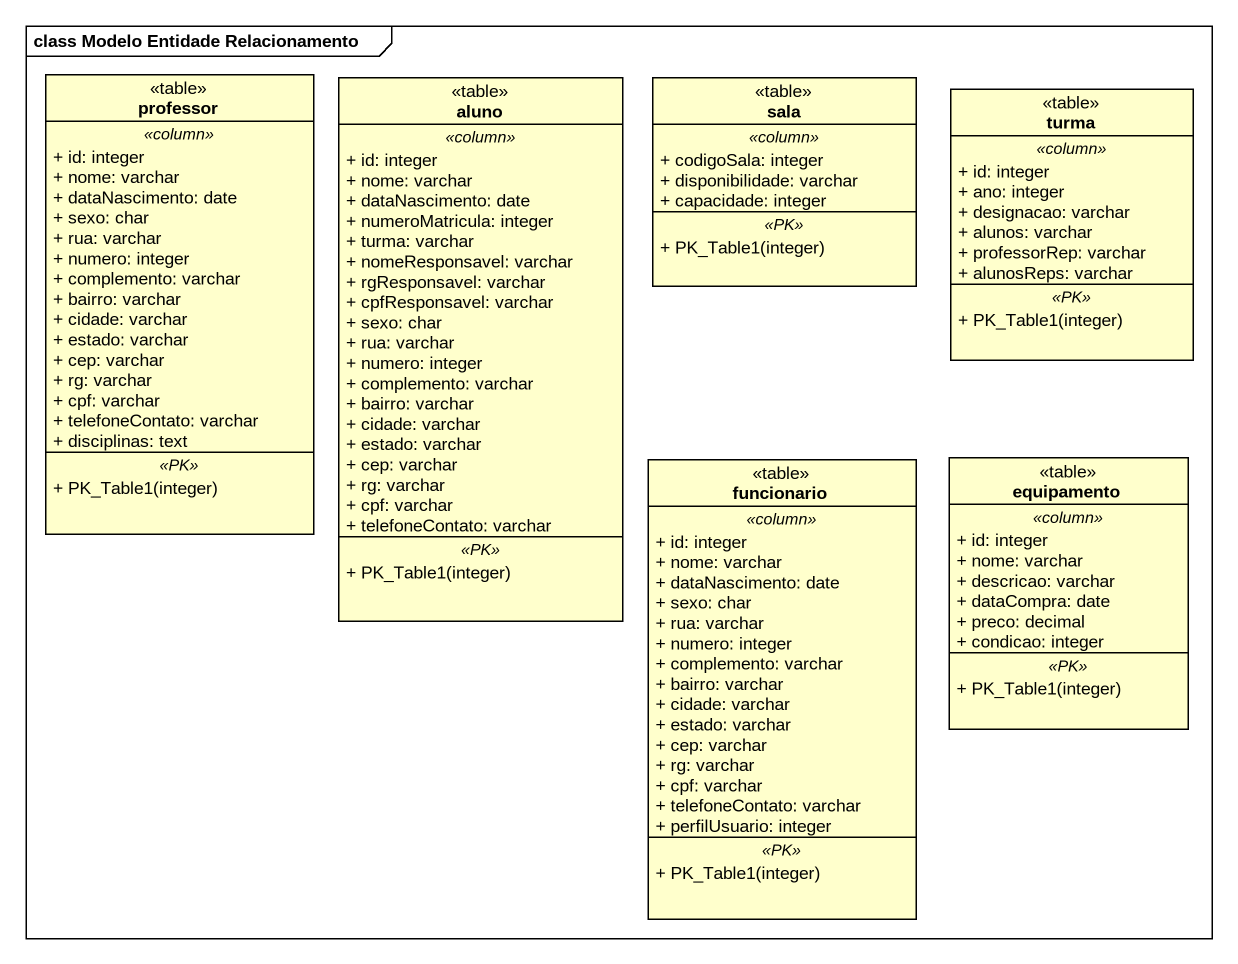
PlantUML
@startuml
mainframe class Modelo Entidade Relacionamento
hide circle
hide empty members
skinparam classAttributeIconSize 0
class professor <<table>> {
  .. <<column>> ..
  + id: integer
  + nome: varchar
  + dataNascimento: date
  + sexo: char
  + rua: varchar
  + numero: integer
  + complemento: varchar
  + bairro: varchar
  + cidade: varchar
  + estado: varchar
  + cep: varchar
  + rg: varchar
  + cpf: varchar
  + telefoneContato: varchar
  + disciplinas: text
  .. <<PK>> ..
  + PK_Table1(integer)
}
class aluno <<table>> {
  .. <<column>> ..
  + id: integer
  + nome: varchar
  + dataNascimento: date
  + numeroMatricula: integer
  + turma: varchar
  + nomeResponsavel: varchar
  + rgResponsavel: varchar
  + cpfResponsavel: varchar
  + sexo: char
  + rua: varchar
  + numero: integer
  + complemento: varchar
  + bairro: varchar
  + cidade: varchar
  + estado: varchar
  + cep: varchar
  + rg: varchar
  + cpf: varchar
  + telefoneContato: varchar
  .. <<PK>> ..
  + PK_Table1(integer)
}
class sala <<table>> {
  .. <<column>> ..
  + codigoSala: integer
  + disponibilidade: varchar
  + capacidade: integer
  .. <<PK>> ..
  + PK_Table1(integer)
}
class turma <<table>> {
  .. <<column>> ..
  + id: integer
  + ano: integer
  + designacao: varchar
  + alunos: varchar
  + professorRep: varchar
  + alunosReps: varchar
  .. <<PK>> ..
  + PK_Table1(integer)
}
class funcionario <<table>> {
  .. <<column>> ..
  + id: integer
  + nome: varchar
  + dataNascimento: date
  + sexo: char
  + rua: varchar
  + numero: integer
  + complemento: varchar
  + bairro: varchar
  + cidade: varchar
  + estado: varchar
  + cep: varchar
  + rg: varchar
  + cpf: varchar
  + telefoneContato: varchar
  + perfilUsuario: integer
  .. <<PK>> ..
  + PK_Table1(integer)
}
class equipamento <<table>> {
  .. <<column>> ..
  + id: integer
  + nome: varchar
  + descricao: varchar
  + dataCompra: date
  + preco: decimal
  + condicao: integer
  .. <<PK>> ..
  + PK_Table1(integer)
}
@enduml
